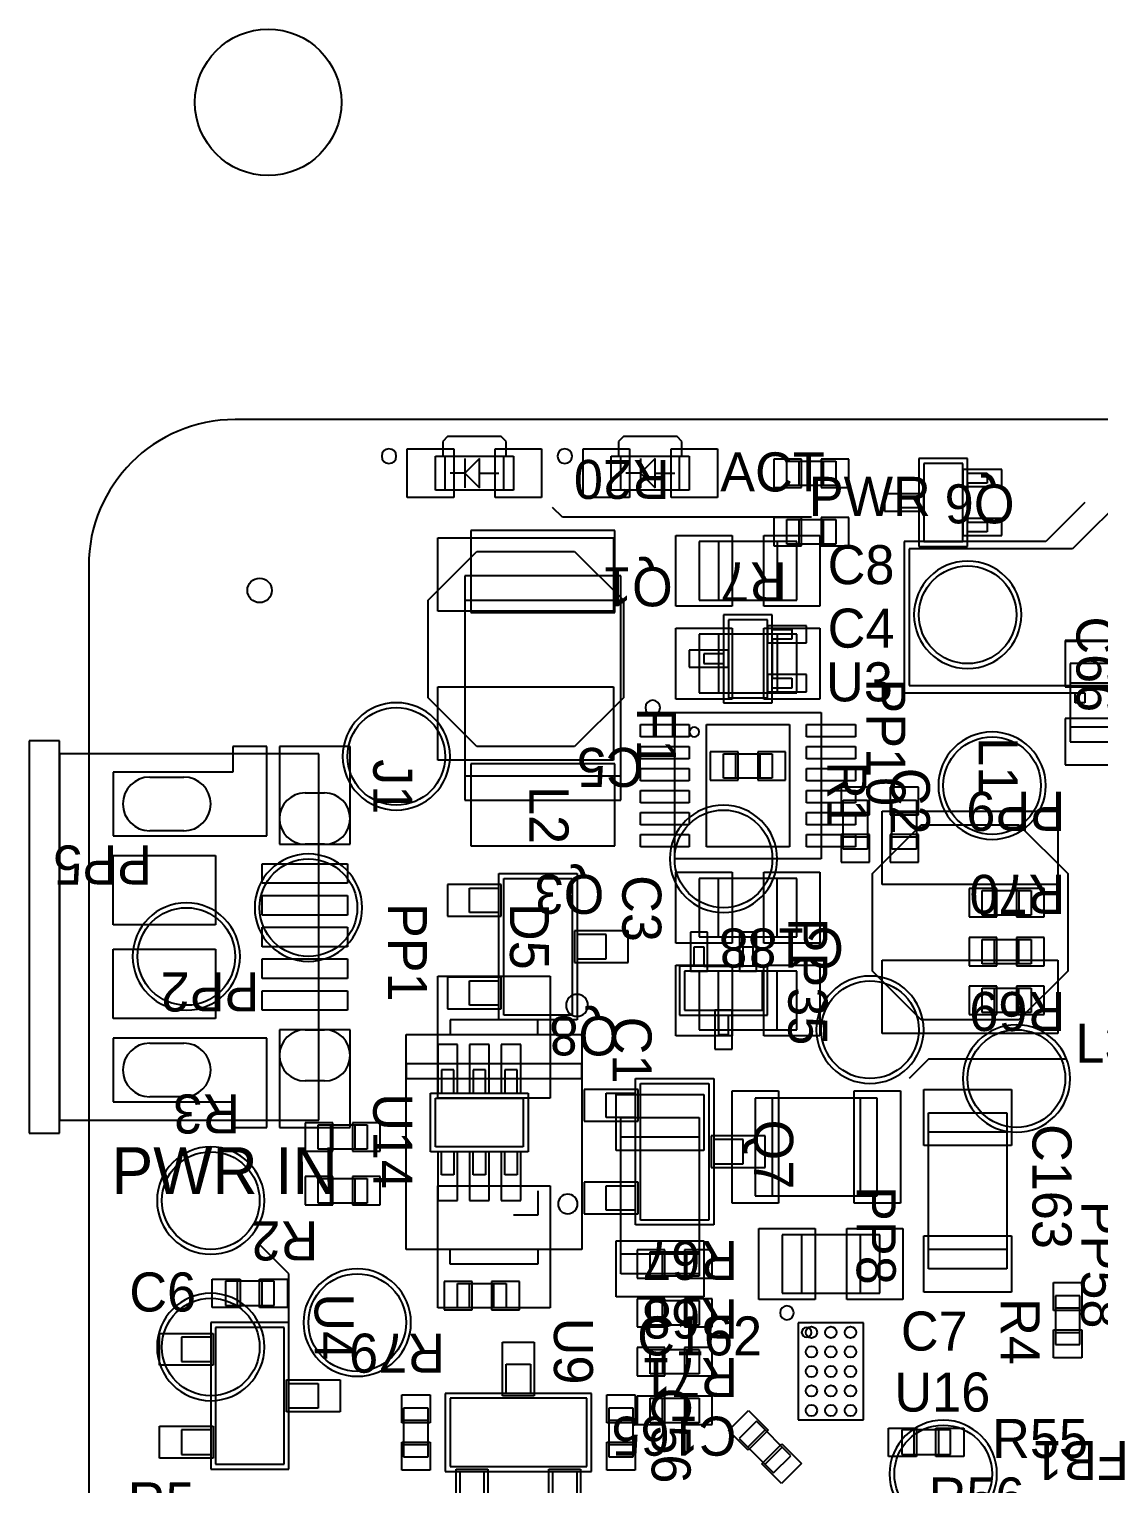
# Model space of a CAD drawing. Extents: x -395 to -66, y -1367 to -1153.
# Drawn here: x -155.4 to -133.49, y -1295.43 to -1265.63 of the extents above; entities that cross this region are included whole.
import ezdxf

# ---------------------------------------------------------------- set-up
doc = ezdxf.new("R2010")
doc.units = 0
for name, color, linetype in [('FAB_3$PI_PROJECTOR$PANEL-P', 216, 'CONTINUOUS'), ('FAB_3$PI_PROJECTOR$RPI$BOA', 254, 'CONTINUOUS'), ('FAB_3$PI_PROJECTOR$RPI$PA0', 111, 'CONTINUOUS'), ('FAB_3$PI_PROJECTOR$RPI$PAR', 12, 'CONTINUOUS'), ('FAB_3$PI_PROJECTOR$RPI$PI0', 1, 'CONTINUOUS'), ('FAB_3$PI_PROJECTOR$RPI$PIN', 5, 'CONTINUOUS'), ('FAB_3$PI_PROJECTOR$RPI$SI0', 85, 'CONTINUOUS'), ('FAB_3$PI_PROJECTOR$RPI$SIL', 85, 'CONTINUOUS')]:
    doc.layers.add(name, color=color, linetype=linetype)

msp = doc.modelspace()

# ---------------------------------------------------------------- linework, layer by layer
at = {"layer": 'FAB_3$PI_PROJECTOR$PANEL-P'}
msp.add_circle((-150.501, -1267.131), 1.5, dxfattribs=at)
at = {"layer": 'FAB_3$PI_PROJECTOR$RPI$BOA'}
for p, q in [((-101.176, -1273.63), (-151.176, -1273.63)), ((-154.176, -1276.63), (-154.176, -1355.63))]:
    msp.add_line(p, q, dxfattribs=at)
msp.add_arc((-151.176, -1276.63), 3, 90, 180, dxfattribs=at)
at = {"layer": 'FAB_3$PI_PROJECTOR$RPI$PA0'}
for p, q in [((-146.826, -1273.98), (-146.926, -1274.08)), ((-146.926, -1274.08), (-146.926, -1274.38)), ((-145.726, -1273.98), (-146.826, -1273.98)), ((-145.626, -1274.08), (-145.726, -1273.98)), ((-145.626, -1274.38), (-145.626, -1274.08)), ((-143.226, -1273.98), (-143.326, -1274.08)), ((-143.326, -1274.08), (-143.326, -1274.38)), ((-142.126, -1273.98), (-143.226, -1273.98)), ((-142.026, -1274.08), (-142.126, -1273.98)), ((-142.026, -1274.38), (-142.026, -1274.08)), ((-147.076, -1274.38), (-145.476, -1274.38)), ((-147.076, -1275.08), (-147.076, -1274.38)), ((-146.876, -1275.08), (-146.876, -1274.38)), ((-145.676, -1275.08), (-145.676, -1274.38)), ((-145.476, -1274.38), (-145.476, -1275.08)), ((-143.476, -1274.38), (-141.876, -1274.38)), ((-143.476, -1275.08), (-143.476, -1274.38)), ((-143.276, -1275.08), (-143.276, -1274.38)), ((-142.076, -1275.08), (-142.076, -1274.38)), ((-141.876, -1274.38), (-141.876, -1275.08)), ((-146.176, -1274.43), (-146.476, -1274.73)), ((-146.476, -1274.43), (-146.476, -1275.03)), ((-146.176, -1275.03), (-146.176, -1274.43)), ((-142.576, -1274.43), (-142.876, -1274.73)), ((-142.876, -1274.43), (-142.876, -1275.03)), ((-142.576, -1275.03), (-142.576, -1274.43)), ((-146.476, -1274.73), (-146.776, -1274.73)), ((-146.476, -1274.73), (-146.176, -1275.03)), ((-146.176, -1274.73), (-145.776, -1274.73)), ((-142.876, -1274.73), (-143.176, -1274.73)), ((-142.876, -1274.73), (-142.576, -1275.03)), ((-142.576, -1274.73), (-142.176, -1274.73)), ((-145.476, -1275.08), (-147.076, -1275.08)), ((-141.876, -1275.08), (-143.476, -1275.08)), ((-132.876, -1275.13), (-134.026, -1276.28)), ((-141.676, -1276.13), (-141.676, -1277.33)), ((-139.676, -1276.13), (-141.676, -1276.13)), ((-141.276, -1276.13), (-141.276, -1277.33)), ((-140.076, -1276.13), (-140.076, -1277.33)), ((-139.676, -1277.33), (-139.676, -1276.13)), ((-147.226, -1277.33), (-146.226, -1276.33)), ((-146.226, -1276.33), (-144.226, -1276.33)), ((-144.226, -1276.33), (-143.226, -1277.33)), ((-134.026, -1276.28), (-137.376, -1276.28)), ((-137.376, -1276.28), (-137.376, -1279.08)), ((-147.226, -1279.33), (-147.226, -1277.33)), ((-143.226, -1277.33), (-143.226, -1279.33)), ((-141.676, -1277.33), (-139.676, -1277.33)), ((-141.676, -1278.03), (-141.676, -1279.23)), ((-139.676, -1278.03), (-141.676, -1278.03)), ((-141.276, -1278.03), (-141.276, -1279.23)), ((-140.076, -1278.03), (-140.076, -1279.23)), ((-139.676, -1279.23), (-139.676, -1278.03)), ((-118.176, -1278.18), (-134.176, -1278.18)), ((-134.176, -1278.18), (-134.176, -1279.08)), ((-137.376, -1279.08), (-114.976, -1279.08)), ((-146.226, -1280.33), (-147.226, -1279.33)), ((-143.226, -1279.33), (-144.226, -1280.33)), ((-141.676, -1279.23), (-139.676, -1279.23)), ((-142.176, -1279.63), (-139.176, -1279.63)), ((-142.176, -1282.63), (-142.176, -1279.63)), ((-139.176, -1279.63), (-139.176, -1282.63)), ((-155.396, -1280.21), (-155.396, -1288.25)), ((-154.776, -1280.21), (-155.396, -1280.21)), ((-154.776, -1288.25), (-154.776, -1280.21)), ((-144.226, -1280.33), (-146.226, -1280.33)), ((-154.776, -1280.48), (-154.776, -1287.98)), ((-149.466, -1280.48), (-154.776, -1280.48)), ((-149.466, -1287.98), (-149.466, -1280.48)), ((-138.126, -1282.93), (-137.126, -1281.93)), ((-137.126, -1281.93), (-135.126, -1281.93)), ((-135.126, -1281.93), (-134.126, -1282.93)), ((-139.176, -1282.63), (-142.176, -1282.63)), ((-138.126, -1284.93), (-138.126, -1282.93)), ((-134.126, -1282.93), (-134.126, -1284.93)), ((-139.676, -1283.03), (-141.676, -1283.03)), ((-141.676, -1283.03), (-141.676, -1284.23)), ((-141.276, -1284.23), (-141.276, -1283.03)), ((-140.076, -1284.23), (-140.076, -1283.03)), ((-139.676, -1284.23), (-139.676, -1283.03)), ((-141.676, -1284.23), (-139.676, -1284.23)), ((-139.676, -1284.93), (-141.676, -1284.93)), ((-141.676, -1284.93), (-141.676, -1286.13)), ((-141.276, -1286.13), (-141.276, -1284.93)), ((-140.076, -1286.13), (-140.076, -1284.93)), ((-139.676, -1286.13), (-139.676, -1284.93)), ((-137.126, -1285.93), (-138.126, -1284.93)), ((-134.126, -1284.93), (-135.126, -1285.93)), ((-144.976, -1285.93), (-146.776, -1285.93)), ((-146.776, -1285.93), (-146.776, -1286.23)), ((-144.976, -1286.23), (-144.976, -1285.93)), ((-135.126, -1285.93), (-137.126, -1285.93)), ((-147.676, -1290.63), (-147.676, -1286.23)), ((-147.676, -1286.23), (-144.076, -1286.23)), ((-144.076, -1286.23), (-144.076, -1290.63)), ((-141.676, -1286.13), (-139.676, -1286.13)), ((-144.076, -1286.83), (-147.676, -1286.83)), ((-147.676, -1286.83), (-147.676, -1287.13)), ((-144.076, -1287.13), (-144.076, -1286.83)), ((-147.676, -1287.13), (-144.076, -1287.13)), ((-138.026, -1287.53), (-140.526, -1287.53)), ((-140.526, -1287.53), (-140.526, -1289.53)), ((-140.176, -1287.53), (-140.176, -1289.53)), ((-138.376, -1287.53), (-138.376, -1289.53)), ((-138.026, -1289.53), (-138.026, -1287.53)), ((-154.776, -1287.98), (-149.466, -1287.98)), ((-143.276, -1291.13), (-143.276, -1287.93)), ((-143.276, -1287.93), (-141.676, -1287.93)), ((-141.676, -1287.93), (-141.676, -1291.13)), ((-136.976, -1291.03), (-136.976, -1287.83)), ((-136.976, -1287.83), (-135.376, -1287.83)), ((-135.376, -1287.83), (-135.376, -1291.03)), ((-155.396, -1288.25), (-154.776, -1288.25)), ((-141.676, -1288.33), (-143.276, -1288.33)), ((-135.376, -1288.23), (-136.976, -1288.23)), ((-140.526, -1289.53), (-138.026, -1289.53)), ((-139.976, -1290.33), (-139.976, -1291.53)), ((-137.976, -1290.33), (-139.976, -1290.33)), ((-139.576, -1290.33), (-139.576, -1291.53)), ((-138.376, -1290.33), (-138.376, -1291.53)), ((-137.976, -1291.53), (-137.976, -1290.33)), ((-144.076, -1290.63), (-147.676, -1290.63)), ((-146.776, -1290.93), (-146.776, -1290.63)), ((-144.976, -1290.63), (-144.976, -1290.93)), ((-141.676, -1290.73), (-143.276, -1290.73)), ((-135.376, -1290.63), (-136.976, -1290.63)), ((-144.976, -1290.93), (-146.776, -1290.93)), ((-135.376, -1291.03), (-136.976, -1291.03)), ((-150.376, -1291.28), (-151.376, -1291.28)), ((-151.376, -1291.28), (-151.376, -1291.78)), ((-151.126, -1291.78), (-151.126, -1291.28)), ((-150.626, -1291.78), (-150.626, -1291.28)), ((-150.376, -1291.78), (-150.376, -1291.28)), ((-141.676, -1291.13), (-143.276, -1291.13)), ((-139.976, -1291.53), (-137.976, -1291.53)), ((-133.876, -1291.58), (-134.376, -1291.58)), ((-134.376, -1291.58), (-134.376, -1292.58)), ((-133.876, -1292.58), (-133.876, -1291.58)), ((-151.376, -1291.78), (-150.376, -1291.78)), ((-134.376, -1291.83), (-133.876, -1291.83)), ((-151.676, -1292.13), (-151.676, -1295.13)), ((-150.076, -1292.13), (-151.676, -1292.13)), ((-151.576, -1292.23), (-151.576, -1295.03)), ((-150.176, -1292.23), (-151.576, -1292.23)), ((-150.176, -1295.03), (-150.176, -1292.23)), ((-150.076, -1295.13), (-150.076, -1292.13)), ((-138.306, -1292.135), (-139.646, -1292.135)), ((-139.646, -1292.135), (-139.646, -1294.125)), ((-138.306, -1294.125), (-138.306, -1292.135)), ((-151.676, -1292.43), (-152.276, -1292.43)), ((-152.276, -1292.43), (-152.276, -1292.93)), ((-134.376, -1292.33), (-133.876, -1292.33)), ((-134.376, -1292.58), (-133.876, -1292.58)), ((-152.276, -1292.93), (-151.676, -1292.93)), ((-145.626, -1293.58), (-145.626, -1292.98)), ((-145.626, -1292.98), (-145.126, -1292.98)), ((-145.126, -1292.98), (-145.126, -1293.58)), ((-150.076, -1293.38), (-149.476, -1293.38)), ((-149.476, -1293.38), (-149.476, -1293.88)), ((-143.876, -1293.58), (-146.876, -1293.58)), ((-146.876, -1293.58), (-146.876, -1295.18)), ((-143.976, -1293.68), (-146.776, -1293.68)), ((-146.776, -1293.68), (-146.776, -1295.08)), ((-143.976, -1295.08), (-143.976, -1293.68)), ((-143.876, -1295.18), (-143.876, -1293.58)), ((-149.476, -1293.88), (-150.076, -1293.88)), ((-147.226, -1293.88), (-147.726, -1293.88)), ((-147.726, -1293.88), (-147.726, -1294.88)), ((-147.226, -1294.88), (-147.226, -1293.88)), ((-143.026, -1293.88), (-143.526, -1293.88)), ((-143.526, -1293.88), (-143.526, -1294.88)), ((-143.026, -1294.88), (-143.026, -1293.88)), ((-151.676, -1294.33), (-152.276, -1294.33)), ((-152.276, -1294.33), (-152.276, -1294.83)), ((-147.726, -1294.13), (-147.226, -1294.13)), ((-143.526, -1294.13), (-143.026, -1294.13)), ((-140.503, -1294.149), (-140.856, -1294.503)), ((-140.326, -1294.326), (-140.68, -1294.68)), ((-139.796, -1294.856), (-140.503, -1294.149)), ((-139.646, -1294.125), (-138.306, -1294.125)), ((-136.526, -1294.33), (-137.526, -1294.33)), ((-137.526, -1294.33), (-137.526, -1294.83)), ((-137.276, -1294.33), (-137.276, -1294.83)), ((-136.776, -1294.33), (-136.776, -1294.83)), ((-136.526, -1294.83), (-136.526, -1294.33)), ((-147.726, -1294.63), (-147.226, -1294.63)), ((-143.526, -1294.63), (-143.026, -1294.63)), ((-140.856, -1294.503), (-140.149, -1295.21)), ((-152.276, -1294.83), (-151.676, -1294.83)), ((-147.726, -1294.88), (-147.226, -1294.88)), ((-143.526, -1294.88), (-143.026, -1294.88)), ((-139.972, -1294.68), (-140.326, -1295.033)), ((-140.149, -1295.21), (-139.796, -1294.856)), ((-137.526, -1294.83), (-136.526, -1294.83)), ((-151.676, -1295.13), (-150.076, -1295.13)), ((-151.576, -1295.03), (-150.176, -1295.03)), ((-146.876, -1295.18), (-143.876, -1295.18)), ((-146.776, -1295.08), (-143.976, -1295.08)), ((-146.576, -1295.18), (-146.576, -1295.78)), ((-146.076, -1295.78), (-146.076, -1295.18)), ((-144.676, -1295.18), (-144.676, -1295.78)), ((-144.176, -1295.78), (-144.176, -1295.18))]:
    msp.add_line(p, q, dxfattribs=at)
for centre, start, end in [((-141.776, -1280.03), 90, 270), ((-141.776, -1280.03), 270, 90), ((-139.476, -1292.33), 90, 270), ((-139.476, -1292.33), 270, 90)]:
    msp.add_arc(centre, 0.1, start, end, dxfattribs=at)
at = {"layer": 'FAB_3$PI_PROJECTOR$RPI$PAR'}
for p, q in [((-139.876, -1274.98), (-139.876, -1274.48)), ((-139.876, -1274.48), (-138.876, -1274.48)), ((-139.626, -1274.98), (-139.626, -1274.48)), ((-139.126, -1274.98), (-139.126, -1274.48)), ((-138.876, -1274.48), (-138.876, -1274.98)), ((-136.176, -1274.43), (-137.176, -1274.43)), ((-137.176, -1274.43), (-137.176, -1276.23)), ((-136.276, -1274.53), (-137.076, -1274.53)), ((-137.076, -1274.53), (-137.076, -1276.13)), ((-136.276, -1276.13), (-136.276, -1274.53)), ((-136.176, -1276.23), (-136.176, -1274.43)), ((-138.876, -1274.98), (-139.876, -1274.98)), ((-136.176, -1274.73), (-135.776, -1274.73)), ((-135.776, -1274.93), (-136.176, -1274.93)), ((-136.176, -1274.93), (-136.176, -1275.73)), ((-135.776, -1274.73), (-135.776, -1274.93)), ((-137.176, -1275.23), (-137.576, -1275.23)), ((-137.576, -1275.23), (-137.576, -1275.43)), ((-137.576, -1275.43), (-137.176, -1275.43)), ((-139.876, -1276.18), (-139.876, -1275.68)), ((-139.876, -1275.68), (-138.876, -1275.68)), ((-139.626, -1276.18), (-139.626, -1275.68)), ((-139.126, -1276.18), (-139.126, -1275.68)), ((-138.876, -1275.68), (-138.876, -1276.18)), ((-136.176, -1275.73), (-135.776, -1275.73)), ((-135.776, -1275.73), (-135.776, -1275.93)), ((-137.076, -1276.13), (-136.276, -1276.13)), ((-135.776, -1275.93), (-136.176, -1275.93)), ((-138.876, -1276.18), (-139.876, -1276.18)), ((-137.176, -1276.23), (-136.176, -1276.23)), ((-146.476, -1276.83), (-146.476, -1281.43)), ((-143.276, -1276.83), (-146.476, -1276.83)), ((-143.276, -1281.43), (-143.276, -1276.83)), ((-146.476, -1277.33), (-143.276, -1277.33)), ((-140.176, -1277.63), (-141.176, -1277.63)), ((-141.176, -1277.63), (-141.176, -1279.43)), ((-140.176, -1279.43), (-140.176, -1277.63)), ((-140.276, -1277.73), (-141.076, -1277.73)), ((-141.076, -1277.73), (-141.076, -1279.33)), ((-140.276, -1279.33), (-140.276, -1277.73)), ((-140.176, -1277.93), (-139.776, -1277.93)), ((-139.776, -1277.93), (-139.776, -1278.13)), ((-139.776, -1278.13), (-140.176, -1278.13)), ((-140.176, -1278.13), (-140.176, -1278.93)), ((-141.176, -1278.43), (-141.576, -1278.43)), ((-141.576, -1278.43), (-141.576, -1278.63)), ((-141.576, -1278.63), (-141.176, -1278.63)), ((-134.076, -1278.63), (-134.076, -1280.23)), ((-133.276, -1278.63), (-134.076, -1278.63)), ((-140.176, -1278.93), (-139.776, -1278.93)), ((-139.776, -1279.13), (-140.176, -1279.13)), ((-139.776, -1278.93), (-139.776, -1279.13)), ((-133.276, -1279.03), (-134.076, -1279.03)), ((-141.176, -1279.43), (-140.176, -1279.43)), ((-141.076, -1279.33), (-140.276, -1279.33)), ((-133.276, -1279.93), (-134.076, -1279.93)), ((-134.076, -1280.23), (-133.276, -1280.23)), ((-141.176, -1280.98), (-141.176, -1280.48)), ((-141.176, -1280.48), (-140.176, -1280.48)), ((-140.926, -1280.98), (-140.926, -1280.48)), ((-140.426, -1280.98), (-140.426, -1280.48)), ((-140.176, -1280.48), (-140.176, -1280.98)), ((-146.476, -1280.93), (-143.276, -1280.93)), ((-140.176, -1280.98), (-141.176, -1280.98)), ((-146.476, -1281.43), (-143.276, -1281.43)), ((-138.726, -1282.43), (-138.726, -1281.43)), ((-138.726, -1281.43), (-138.226, -1281.43)), ((-138.226, -1281.43), (-138.226, -1282.43)), ((-137.726, -1281.43), (-137.226, -1281.43)), ((-137.726, -1282.43), (-137.726, -1281.43)), ((-137.226, -1281.43), (-137.226, -1282.43)), ((-138.726, -1281.68), (-138.226, -1281.68)), ((-137.726, -1281.68), (-137.226, -1281.68)), ((-138.726, -1282.18), (-138.226, -1282.18)), ((-138.226, -1282.43), (-138.726, -1282.43)), ((-137.726, -1282.18), (-137.226, -1282.18)), ((-137.226, -1282.43), (-137.726, -1282.43)), ((-145.776, -1285.93), (-145.776, -1282.93)), ((-145.776, -1282.93), (-144.176, -1282.93)), ((-144.176, -1282.93), (-144.176, -1285.93)), ((-146.376, -1283.73), (-146.376, -1283.23)), ((-146.376, -1283.23), (-145.776, -1283.23)), ((-145.676, -1285.83), (-145.676, -1283.03)), ((-145.676, -1283.03), (-144.276, -1283.03)), ((-144.276, -1283.03), (-144.276, -1285.83)), ((-135.876, -1283.78), (-135.876, -1283.28)), ((-135.876, -1283.28), (-134.876, -1283.28)), ((-135.626, -1283.28), (-135.626, -1283.78)), ((-135.126, -1283.28), (-135.126, -1283.78)), ((-134.876, -1283.28), (-134.876, -1283.78)), ((-145.776, -1283.73), (-146.376, -1283.73)), ((-134.876, -1283.78), (-135.876, -1283.78)), ((-143.576, -1284.18), (-144.176, -1284.18)), ((-143.576, -1284.68), (-143.576, -1284.18)), ((-141.776, -1284.83), (-141.776, -1284.43)), ((-141.776, -1284.43), (-141.576, -1284.43)), ((-141.576, -1284.43), (-141.576, -1284.83)), ((-140.776, -1284.83), (-140.776, -1284.43)), ((-140.776, -1284.43), (-140.576, -1284.43)), ((-140.576, -1284.43), (-140.576, -1284.83)), ((-135.876, -1284.78), (-135.876, -1284.28)), ((-135.876, -1284.28), (-134.876, -1284.28)), ((-135.626, -1284.78), (-135.626, -1284.28)), ((-135.126, -1284.78), (-135.126, -1284.28)), ((-134.876, -1284.28), (-134.876, -1284.78)), ((-144.176, -1284.68), (-143.576, -1284.68)), ((-134.876, -1284.78), (-135.876, -1284.78)), ((-142.076, -1284.83), (-142.076, -1285.83)), ((-140.276, -1284.83), (-142.076, -1284.83)), ((-141.976, -1284.93), (-141.976, -1285.73)), ((-140.376, -1284.93), (-141.976, -1284.93)), ((-141.576, -1284.83), (-140.776, -1284.83)), ((-140.376, -1285.73), (-140.376, -1284.93)), ((-140.276, -1285.83), (-140.276, -1284.83)), ((-146.376, -1285.63), (-146.376, -1285.13)), ((-146.376, -1285.13), (-145.776, -1285.13)), ((-135.876, -1285.78), (-135.876, -1285.28)), ((-135.876, -1285.28), (-134.876, -1285.28)), ((-135.626, -1285.78), (-135.626, -1285.28)), ((-135.126, -1285.78), (-135.126, -1285.28)), ((-134.876, -1285.28), (-134.876, -1285.78)), ((-145.776, -1285.63), (-146.376, -1285.63)), ((-144.176, -1285.93), (-145.776, -1285.93)), ((-144.276, -1285.83), (-145.676, -1285.83)), ((-142.076, -1285.83), (-140.276, -1285.83)), ((-141.976, -1285.73), (-140.376, -1285.73)), ((-141.276, -1285.83), (-141.276, -1286.23)), ((-141.076, -1286.23), (-141.076, -1285.83)), ((-134.876, -1285.78), (-135.876, -1285.78)), ((-141.276, -1286.23), (-141.076, -1286.23)), ((-146.701, -1286.955), (-146.951, -1286.955)), ((-146.951, -1286.955), (-146.951, -1287.43)), ((-146.701, -1287.43), (-146.701, -1286.955)), ((-146.051, -1286.955), (-146.301, -1286.955)), ((-146.301, -1286.955), (-146.301, -1287.43)), ((-146.051, -1287.43), (-146.051, -1286.955)), ((-145.651, -1286.955), (-145.651, -1287.43)), ((-145.401, -1286.955), (-145.651, -1286.955)), ((-145.401, -1287.43), (-145.401, -1286.955)), ((-142.976, -1290.13), (-142.976, -1287.13)), ((-142.976, -1287.13), (-141.376, -1287.13)), ((-141.376, -1287.13), (-141.376, -1290.13)), ((-147.176, -1288.63), (-147.176, -1287.43)), ((-147.176, -1287.43), (-145.176, -1287.43)), ((-145.176, -1287.43), (-145.176, -1288.63)), ((-143.576, -1287.93), (-143.576, -1287.43)), ((-143.576, -1287.43), (-142.976, -1287.43)), ((-142.876, -1290.03), (-142.876, -1287.23)), ((-142.876, -1287.23), (-141.476, -1287.23)), ((-141.476, -1287.23), (-141.476, -1290.03)), ((-147.076, -1288.53), (-147.076, -1287.53)), ((-147.076, -1287.53), (-145.276, -1287.53)), ((-145.276, -1287.53), (-145.276, -1288.53)), ((-149.476, -1288.58), (-149.476, -1288.08)), ((-149.476, -1288.08), (-148.476, -1288.08)), ((-149.226, -1288.08), (-149.226, -1288.58)), ((-148.726, -1288.08), (-148.726, -1288.58)), ((-148.476, -1288.08), (-148.476, -1288.58)), ((-142.976, -1287.93), (-143.576, -1287.93)), ((-140.776, -1288.38), (-141.376, -1288.38)), ((-140.776, -1288.88), (-140.776, -1288.38)), ((-148.476, -1288.58), (-149.476, -1288.58)), ((-145.176, -1288.63), (-147.176, -1288.63)), ((-145.276, -1288.53), (-147.076, -1288.53)), ((-146.951, -1289.105), (-146.951, -1288.63)), ((-146.701, -1288.63), (-146.701, -1289.105)), ((-146.301, -1289.105), (-146.301, -1288.63)), ((-146.051, -1288.63), (-146.051, -1289.105)), ((-145.651, -1289.105), (-145.651, -1288.63)), ((-145.401, -1288.63), (-145.401, -1289.105)), ((-141.376, -1288.88), (-140.776, -1288.88)), ((-149.476, -1289.68), (-149.476, -1289.18)), ((-149.476, -1289.18), (-148.476, -1289.18)), ((-149.226, -1289.18), (-149.226, -1289.68)), ((-148.726, -1289.18), (-148.726, -1289.68)), ((-148.476, -1289.18), (-148.476, -1289.68)), ((-146.701, -1289.105), (-146.951, -1289.105)), ((-146.051, -1289.105), (-146.301, -1289.105)), ((-145.401, -1289.105), (-145.651, -1289.105)), ((-143.576, -1289.83), (-143.576, -1289.33)), ((-143.576, -1289.33), (-142.976, -1289.33)), ((-148.476, -1289.68), (-149.476, -1289.68)), ((-142.976, -1289.83), (-143.576, -1289.83)), ((-141.376, -1290.13), (-142.976, -1290.13)), ((-141.476, -1290.03), (-142.876, -1290.03)), ((-142.676, -1291.18), (-142.676, -1290.68)), ((-142.676, -1290.68), (-141.676, -1290.68)), ((-142.426, -1291.18), (-142.426, -1290.68)), ((-141.926, -1291.18), (-141.926, -1290.68)), ((-141.676, -1290.68), (-141.676, -1291.18)), ((-146.626, -1291.83), (-146.626, -1291.33)), ((-146.626, -1291.33), (-145.626, -1291.33)), ((-146.376, -1291.83), (-146.376, -1291.33)), ((-145.876, -1291.83), (-145.876, -1291.33)), ((-145.626, -1291.33), (-145.626, -1291.83)), ((-141.676, -1291.18), (-142.676, -1291.18)), ((-145.626, -1291.83), (-146.626, -1291.83)), ((-142.676, -1292.18), (-142.676, -1291.68)), ((-142.676, -1291.68), (-141.676, -1291.68)), ((-142.426, -1292.18), (-142.426, -1291.68)), ((-141.926, -1292.18), (-141.926, -1291.68)), ((-141.676, -1291.68), (-141.676, -1292.18)), ((-141.676, -1292.18), (-142.676, -1292.18)), ((-142.676, -1293.18), (-142.676, -1292.68)), ((-142.676, -1292.68), (-141.676, -1292.68)), ((-142.426, -1292.68), (-142.426, -1293.18)), ((-141.926, -1292.68), (-141.926, -1293.18)), ((-141.676, -1292.68), (-141.676, -1293.18)), ((-141.676, -1293.18), (-142.676, -1293.18)), ((-142.676, -1294.18), (-142.676, -1293.68)), ((-142.676, -1293.68), (-141.676, -1293.68)), ((-142.426, -1294.18), (-142.426, -1293.68)), ((-141.926, -1294.18), (-141.926, -1293.68)), ((-141.676, -1293.68), (-141.676, -1294.18)), ((-141.676, -1294.18), (-142.676, -1294.18))]:
    msp.add_line(p, q, dxfattribs=at)
for centre, start, end in [((-136.176, -1277.63), 90, 270), ((-136.176, -1277.63), 270, 90), ((-147.876, -1280.53), 90, 270), ((-147.876, -1280.53), 270, 90), ((-135.676, -1281.13), 90, 270), ((-135.676, -1281.13), 270, 90), ((-141.176, -1282.63), 90, 270), ((-141.176, -1282.63), 270, 90), ((-149.676, -1283.63), 90, 270), ((-149.676, -1283.63), 270, 90), ((-152.176, -1284.63), 90, 270), ((-152.176, -1284.63), 270, 90), ((-138.176, -1286.13), 90, 270), ((-138.176, -1286.13), 270, 90), ((-135.176, -1287.13), 90, 270), ((-135.176, -1287.13), 270, 90), ((-151.676, -1289.63), 90, 270), ((-151.676, -1289.63), 270, 90), ((-148.676, -1292.13), 90, 270), ((-148.676, -1292.13), 270, 90), ((-151.676, -1292.63), 90, 270), ((-151.676, -1292.63), 270, 90), ((-136.676, -1295.23), 90, 270), ((-136.676, -1295.23), 270, 90)]:
    msp.add_arc(centre, 1.1, start, end, dxfattribs=at)
at = {"layer": 'FAB_3$PI_PROJECTOR$RPI$PI0'}
for p, q in [((-147.651, -1275.23), (-147.651, -1274.23)), ((-147.651, -1274.23), (-146.701, -1274.23)), ((-146.701, -1274.23), (-146.701, -1275.23)), ((-145.851, -1275.23), (-145.851, -1274.23)), ((-145.851, -1274.23), (-144.901, -1274.23)), ((-144.901, -1274.23), (-144.901, -1275.23)), ((-144.051, -1275.23), (-144.051, -1274.23)), ((-144.051, -1274.23), (-143.101, -1274.23)), ((-143.101, -1274.23), (-143.101, -1275.23)), ((-142.251, -1275.23), (-142.251, -1274.23)), ((-142.251, -1274.23), (-141.301, -1274.23)), ((-141.301, -1274.23), (-141.301, -1275.23)), ((-146.701, -1275.23), (-147.651, -1275.23)), ((-144.901, -1275.23), (-145.851, -1275.23)), ((-143.101, -1275.23), (-144.051, -1275.23)), ((-141.301, -1275.23), (-142.251, -1275.23)), ((-147.026, -1277.555), (-147.026, -1276.055)), ((-147.026, -1276.055), (-143.426, -1276.055)), ((-143.426, -1276.055), (-143.426, -1277.555)), ((-142.151, -1277.455), (-142.151, -1276.005)), ((-142.151, -1276.005), (-141.001, -1276.005)), ((-141.001, -1276.005), (-141.001, -1277.455)), ((-140.351, -1277.455), (-140.351, -1276.005)), ((-140.351, -1276.005), (-139.201, -1276.005)), ((-139.201, -1276.005), (-139.201, -1277.455)), ((-143.426, -1277.555), (-147.026, -1277.555)), ((-141.001, -1277.455), (-142.151, -1277.455)), ((-139.201, -1277.455), (-140.351, -1277.455)), ((-142.151, -1279.355), (-142.151, -1277.905)), ((-142.151, -1277.905), (-141.001, -1277.905)), ((-141.001, -1277.905), (-141.001, -1279.355)), ((-140.351, -1279.355), (-140.351, -1277.905)), ((-140.351, -1277.905), (-139.201, -1277.905)), ((-139.201, -1277.905), (-139.201, -1279.355)), ((-147.026, -1280.605), (-147.026, -1279.105)), ((-147.026, -1279.105), (-143.426, -1279.105)), ((-143.426, -1279.105), (-143.426, -1280.605)), ((-141.001, -1279.355), (-142.151, -1279.355)), ((-139.201, -1279.355), (-140.351, -1279.355)), ((-142.876, -1280.13), (-142.876, -1279.88)), ((-142.876, -1279.88), (-141.876, -1279.88)), ((-141.876, -1279.88), (-141.876, -1280.13)), ((-141.526, -1282.38), (-141.526, -1279.88)), ((-141.526, -1279.88), (-139.826, -1279.88)), ((-139.826, -1279.88), (-139.826, -1282.38)), ((-139.476, -1280.13), (-139.476, -1279.88)), ((-139.476, -1279.88), (-138.476, -1279.88)), ((-138.476, -1279.88), (-138.476, -1280.13)), ((-150.526, -1280.33), (-151.226, -1280.33)), ((-151.226, -1280.33), (-151.226, -1280.855)), ((-150.526, -1282.155), (-150.526, -1280.33)), ((-150.271, -1280.33), (-150.271, -1282.33)), ((-148.821, -1280.33), (-150.271, -1280.33)), ((-148.821, -1282.33), (-148.821, -1280.33)), ((-141.876, -1280.13), (-142.876, -1280.13)), ((-142.876, -1280.58), (-142.876, -1280.33)), ((-142.876, -1280.33), (-141.876, -1280.33)), ((-141.876, -1280.33), (-141.876, -1280.58)), ((-138.476, -1280.13), (-139.476, -1280.13)), ((-139.476, -1280.58), (-139.476, -1280.33)), ((-139.476, -1280.33), (-138.476, -1280.33)), ((-138.476, -1280.33), (-138.476, -1280.58)), ((-143.426, -1280.605), (-147.026, -1280.605)), ((-141.876, -1280.58), (-142.876, -1280.58)), ((-138.476, -1280.58), (-139.476, -1280.58)), ((-153.676, -1280.855), (-153.676, -1282.155)), ((-151.226, -1280.855), (-153.676, -1280.855)), ((-142.876, -1281.03), (-142.876, -1280.78)), ((-142.876, -1280.78), (-141.876, -1280.78)), ((-141.876, -1280.78), (-141.876, -1281.03)), ((-139.476, -1281.03), (-139.476, -1280.78)), ((-139.476, -1280.78), (-138.476, -1280.78)), ((-138.476, -1280.78), (-138.476, -1281.03)), ((-141.876, -1281.03), (-142.876, -1281.03)), ((-142.876, -1281.48), (-142.876, -1281.23)), ((-142.876, -1281.23), (-141.876, -1281.23)), ((-141.876, -1281.23), (-141.876, -1281.48)), ((-138.476, -1281.03), (-139.476, -1281.03)), ((-139.476, -1281.48), (-139.476, -1281.23)), ((-139.476, -1281.23), (-138.476, -1281.23)), ((-138.476, -1281.23), (-138.476, -1281.48)), ((-141.876, -1281.48), (-142.876, -1281.48)), ((-138.476, -1281.48), (-139.476, -1281.48)), ((-142.876, -1281.93), (-142.876, -1281.68)), ((-142.876, -1281.68), (-141.876, -1281.68)), ((-141.876, -1281.68), (-141.876, -1281.93)), ((-139.476, -1281.93), (-139.476, -1281.68)), ((-139.476, -1281.68), (-138.476, -1281.68)), ((-138.476, -1281.68), (-138.476, -1281.93)), ((-137.926, -1281.655), (-134.326, -1281.655)), ((-137.926, -1283.155), (-137.926, -1281.655)), ((-134.326, -1281.655), (-134.326, -1283.155)), ((-141.876, -1281.93), (-142.876, -1281.93)), ((-142.876, -1282.38), (-142.876, -1282.13)), ((-142.876, -1282.13), (-141.876, -1282.13)), ((-141.876, -1282.13), (-141.876, -1282.38)), ((-138.476, -1281.93), (-139.476, -1281.93)), ((-139.476, -1282.38), (-139.476, -1282.13)), ((-139.476, -1282.13), (-138.476, -1282.13)), ((-138.476, -1282.13), (-138.476, -1282.38)), ((-153.676, -1282.155), (-150.526, -1282.155)), ((-150.271, -1282.33), (-148.821, -1282.33)), ((-141.876, -1282.38), (-142.876, -1282.38)), ((-139.826, -1282.38), (-141.526, -1282.38)), ((-138.476, -1282.38), (-139.476, -1282.38)), ((-153.676, -1282.56), (-151.576, -1282.56)), ((-153.676, -1283.98), (-153.676, -1282.56)), ((-151.576, -1282.56), (-151.576, -1283.98)), ((-150.626, -1282.73), (-148.876, -1282.73)), ((-150.626, -1283.13), (-150.626, -1282.73)), ((-148.876, -1282.73), (-148.876, -1283.13)), ((-142.151, -1284.355), (-142.151, -1282.905)), ((-142.151, -1282.905), (-141.001, -1282.905)), ((-141.001, -1282.905), (-141.001, -1284.355)), ((-140.351, -1284.355), (-140.351, -1282.905)), ((-140.351, -1282.905), (-139.201, -1282.905)), ((-139.201, -1282.905), (-139.201, -1284.355)), ((-148.876, -1283.13), (-150.626, -1283.13)), ((-134.326, -1283.155), (-137.926, -1283.155)), ((-150.626, -1283.38), (-148.876, -1283.38)), ((-150.626, -1283.78), (-150.626, -1283.38)), ((-148.876, -1283.38), (-148.876, -1283.78)), ((-148.876, -1283.78), (-150.626, -1283.78)), ((-151.576, -1283.98), (-153.676, -1283.98)), ((-150.626, -1284.03), (-148.876, -1284.03)), ((-150.626, -1284.43), (-150.626, -1284.03)), ((-148.876, -1284.03), (-148.876, -1284.43)), ((-153.676, -1284.48), (-151.576, -1284.48)), ((-153.676, -1285.9), (-153.676, -1284.48)), ((-151.576, -1284.48), (-151.576, -1285.9)), ((-148.876, -1284.43), (-150.626, -1284.43)), ((-141.001, -1284.355), (-142.151, -1284.355)), ((-139.201, -1284.355), (-140.351, -1284.355)), ((-150.626, -1284.68), (-148.876, -1284.68)), ((-150.626, -1285.08), (-150.626, -1284.68)), ((-148.876, -1284.68), (-148.876, -1285.08)), ((-142.151, -1286.255), (-142.151, -1284.805)), ((-142.151, -1284.805), (-141.001, -1284.805)), ((-141.001, -1284.805), (-141.001, -1286.255)), ((-140.351, -1286.255), (-140.351, -1284.805)), ((-140.351, -1284.805), (-139.201, -1284.805)), ((-139.201, -1284.805), (-139.201, -1286.255)), ((-137.926, -1284.705), (-134.326, -1284.705)), ((-137.926, -1286.205), (-137.926, -1284.705)), ((-134.326, -1284.705), (-134.326, -1286.205)), ((-148.876, -1285.08), (-150.626, -1285.08)), ((-147.026, -1285.03), (-144.726, -1285.03)), ((-147.026, -1287.53), (-147.026, -1285.03)), ((-144.726, -1285.03), (-144.726, -1287.53)), ((-150.626, -1285.33), (-148.876, -1285.33)), ((-150.626, -1285.73), (-150.626, -1285.33)), ((-148.876, -1285.33), (-148.876, -1285.73)), ((-151.576, -1285.9), (-153.676, -1285.9)), ((-148.876, -1285.73), (-150.626, -1285.73)), ((-153.676, -1286.305), (-153.676, -1287.605)), ((-150.526, -1286.305), (-153.676, -1286.305)), ((-150.526, -1288.13), (-150.526, -1286.305)), ((-150.271, -1286.13), (-150.271, -1288.13)), ((-148.821, -1286.13), (-150.271, -1286.13)), ((-148.821, -1288.13), (-148.821, -1286.13)), ((-141.001, -1286.255), (-142.151, -1286.255)), ((-139.201, -1286.255), (-140.351, -1286.255)), ((-134.326, -1286.205), (-137.926, -1286.205)), ((-143.376, -1287.455), (-141.576, -1287.455)), ((-143.376, -1288.605), (-143.376, -1287.455)), ((-141.576, -1287.455), (-141.576, -1288.605)), ((-141.001, -1289.68), (-141.001, -1287.38)), ((-141.001, -1287.38), (-140.051, -1287.38)), ((-140.051, -1287.38), (-140.051, -1289.68)), ((-138.501, -1289.68), (-138.501, -1287.38)), ((-138.501, -1287.38), (-137.551, -1287.38)), ((-137.551, -1287.38), (-137.551, -1289.68)), ((-137.076, -1287.355), (-135.276, -1287.355)), ((-137.076, -1288.505), (-137.076, -1287.355)), ((-135.276, -1287.355), (-135.276, -1288.505)), ((-153.676, -1287.605), (-151.226, -1287.605)), ((-151.226, -1287.605), (-151.226, -1288.13)), ((-144.726, -1287.53), (-147.026, -1287.53)), ((-151.226, -1288.13), (-150.526, -1288.13)), ((-150.271, -1288.13), (-148.821, -1288.13)), ((-141.576, -1288.605), (-143.376, -1288.605)), ((-135.276, -1288.505), (-137.076, -1288.505)), ((-147.026, -1289.33), (-144.726, -1289.33)), ((-147.026, -1291.83), (-147.026, -1289.33)), ((-144.726, -1289.33), (-144.726, -1291.83)), ((-140.051, -1289.68), (-141.001, -1289.68)), ((-137.551, -1289.68), (-138.501, -1289.68)), ((-143.376, -1290.455), (-141.576, -1290.455)), ((-143.376, -1291.605), (-143.376, -1290.455)), ((-141.576, -1290.455), (-141.576, -1291.605)), ((-140.451, -1291.655), (-140.451, -1290.205)), ((-140.451, -1290.205), (-139.301, -1290.205)), ((-139.301, -1290.205), (-139.301, -1291.655)), ((-138.651, -1291.655), (-138.651, -1290.205)), ((-138.651, -1290.205), (-137.501, -1290.205)), ((-137.501, -1290.205), (-137.501, -1291.655)), ((-137.076, -1290.355), (-135.276, -1290.355)), ((-137.076, -1291.505), (-137.076, -1290.355)), ((-135.276, -1290.355), (-135.276, -1291.505)), ((-151.646, -1291.82), (-151.646, -1291.24)), ((-151.646, -1291.24), (-151.076, -1291.24)), ((-151.076, -1291.24), (-151.076, -1291.82)), ((-150.676, -1291.82), (-150.676, -1291.24)), ((-150.676, -1291.24), (-150.106, -1291.24)), ((-150.106, -1291.24), (-150.106, -1291.82)), ((-134.416, -1291.31), (-133.836, -1291.31)), ((-134.416, -1291.88), (-134.416, -1291.31)), ((-133.836, -1291.31), (-133.836, -1291.88)), ((-141.576, -1291.605), (-143.376, -1291.605)), ((-139.301, -1291.655), (-140.451, -1291.655)), ((-137.501, -1291.655), (-138.651, -1291.655)), ((-135.276, -1291.505), (-137.076, -1291.505)), ((-151.076, -1291.82), (-151.646, -1291.82)), ((-150.106, -1291.82), (-150.676, -1291.82)), ((-144.726, -1291.83), (-147.026, -1291.83)), ((-133.836, -1291.88), (-134.416, -1291.88)), ((-152.726, -1293.005), (-152.726, -1292.355)), ((-152.726, -1292.355), (-151.626, -1292.355)), ((-151.626, -1292.355), (-151.626, -1293.005)), ((-145.701, -1293.63), (-145.701, -1292.53)), ((-145.701, -1292.53), (-145.051, -1292.53)), ((-145.051, -1292.53), (-145.051, -1293.63)), ((-134.416, -1292.28), (-133.836, -1292.28)), ((-134.416, -1292.85), (-134.416, -1292.28)), ((-133.836, -1292.28), (-133.836, -1292.85)), ((-133.836, -1292.85), (-134.416, -1292.85)), ((-151.626, -1293.005), (-152.726, -1293.005)), ((-150.126, -1293.955), (-150.126, -1293.305)), ((-150.126, -1293.305), (-149.026, -1293.305)), ((-149.026, -1293.305), (-149.026, -1293.955)), ((-147.766, -1294.18), (-147.766, -1293.61)), ((-147.766, -1293.61), (-147.186, -1293.61)), ((-147.186, -1293.61), (-147.186, -1294.18)), ((-145.051, -1293.63), (-145.701, -1293.63)), ((-143.566, -1294.18), (-143.566, -1293.61)), ((-143.566, -1293.61), (-142.986, -1293.61)), ((-142.986, -1293.61), (-142.986, -1294.18)), ((-149.026, -1293.955), (-150.126, -1293.955)), ((-141.076, -1294.34), (-140.665, -1293.93)), ((-140.665, -1293.93), (-140.262, -1294.333)), ((-152.726, -1294.905), (-152.726, -1294.255)), ((-152.726, -1294.255), (-151.626, -1294.255)), ((-151.626, -1294.255), (-151.626, -1294.905)), ((-147.186, -1294.18), (-147.766, -1294.18)), ((-142.986, -1294.18), (-143.566, -1294.18)), ((-140.672, -1294.743), (-141.076, -1294.34)), ((-140.262, -1294.333), (-140.672, -1294.743)), ((-137.796, -1294.87), (-137.796, -1294.29)), ((-137.796, -1294.29), (-137.226, -1294.29)), ((-137.226, -1294.29), (-137.226, -1294.87)), ((-136.826, -1294.87), (-136.826, -1294.29)), ((-136.826, -1294.29), (-136.256, -1294.29)), ((-136.256, -1294.29), (-136.256, -1294.87)), ((-147.766, -1295.15), (-147.766, -1294.58)), ((-147.766, -1294.58), (-147.186, -1294.58)), ((-147.186, -1294.58), (-147.186, -1295.15)), ((-143.566, -1295.15), (-143.566, -1294.58)), ((-143.566, -1294.58), (-142.986, -1294.58)), ((-142.986, -1294.58), (-142.986, -1295.15)), ((-140.39, -1295.026), (-139.98, -1294.616)), ((-139.98, -1294.616), (-139.577, -1295.019)), ((-151.626, -1294.905), (-152.726, -1294.905)), ((-137.226, -1294.87), (-137.796, -1294.87)), ((-136.256, -1294.87), (-136.826, -1294.87)), ((-147.186, -1295.15), (-147.766, -1295.15)), ((-146.651, -1296.23), (-146.651, -1295.13)), ((-146.651, -1295.13), (-146.001, -1295.13)), ((-146.001, -1295.13), (-146.001, -1296.23)), ((-144.751, -1296.23), (-144.751, -1295.13)), ((-144.751, -1295.13), (-144.101, -1295.13)), ((-144.101, -1295.13), (-144.101, -1296.23)), ((-142.986, -1295.15), (-143.566, -1295.15)), ((-139.987, -1295.429), (-140.39, -1295.026)), ((-139.577, -1295.019), (-139.987, -1295.429))]:
    msp.add_line(p, q, dxfattribs=at)
for centre, radius in [((-150.676, -1277.13), 0.25), ((-139.376, -1292.33), 0.117), ((-138.976, -1292.33), 0.117), ((-138.576, -1292.33), 0.117), ((-139.376, -1292.73), 0.117), ((-138.976, -1292.73), 0.117), ((-138.576, -1292.73), 0.117), ((-139.376, -1293.13), 0.117), ((-138.976, -1293.13), 0.117), ((-138.576, -1293.13), 0.117), ((-139.376, -1293.53), 0.117), ((-138.976, -1293.53), 0.117), ((-138.576, -1293.53), 0.117), ((-139.376, -1293.93), 0.117), ((-138.976, -1293.93), 0.117), ((-138.576, -1293.93), 0.117)]:
    msp.add_circle(centre, radius, dxfattribs=at)
at = {"layer": 'FAB_3$PI_PROJECTOR$RPI$PIN'}
for p, q in [((-139.576, -1274.44), (-140.146, -1274.44)), ((-140.146, -1274.44), (-140.146, -1275.02)), ((-139.576, -1275.02), (-139.576, -1274.44)), ((-138.606, -1274.44), (-139.176, -1274.44)), ((-139.176, -1274.44), (-139.176, -1275.02)), ((-138.606, -1275.02), (-138.606, -1274.44)), ((-135.476, -1274.655), (-136.276, -1274.655)), ((-136.276, -1274.655), (-136.276, -1275.005)), ((-135.476, -1275.005), (-135.476, -1274.655)), ((-140.146, -1275.02), (-139.576, -1275.02)), ((-139.176, -1275.02), (-138.606, -1275.02)), ((-137.076, -1275.155), (-137.876, -1275.155)), ((-137.876, -1275.155), (-137.876, -1275.505)), ((-137.076, -1275.505), (-137.076, -1275.155)), ((-136.276, -1275.005), (-135.476, -1275.005)), ((-137.876, -1275.505), (-137.076, -1275.505)), ((-139.576, -1275.64), (-140.146, -1275.64)), ((-140.146, -1275.64), (-140.146, -1276.22)), ((-139.576, -1276.22), (-139.576, -1275.64)), ((-138.606, -1275.64), (-139.176, -1275.64)), ((-139.176, -1275.64), (-139.176, -1276.22)), ((-138.606, -1276.22), (-138.606, -1275.64)), ((-135.476, -1275.655), (-136.276, -1275.655)), ((-136.276, -1275.655), (-136.276, -1276.005)), ((-135.476, -1276.005), (-135.476, -1275.655)), ((-143.401, -1275.9), (-146.351, -1275.9)), ((-146.351, -1275.9), (-146.351, -1277.58)), ((-143.401, -1277.58), (-143.401, -1275.9)), ((-136.276, -1276.005), (-135.476, -1276.005)), ((-140.146, -1276.22), (-139.576, -1276.22)), ((-139.176, -1276.22), (-138.606, -1276.22)), ((-146.351, -1277.58), (-143.401, -1277.58)), ((-139.476, -1277.855), (-140.276, -1277.855)), ((-140.276, -1277.855), (-140.276, -1278.205)), ((-139.476, -1278.205), (-139.476, -1277.855)), ((-140.276, -1278.205), (-139.476, -1278.205)), ((-133.176, -1278.155), (-134.176, -1278.155)), ((-134.176, -1278.155), (-134.176, -1279.105)), ((-141.076, -1278.355), (-141.876, -1278.355)), ((-141.876, -1278.355), (-141.876, -1278.705)), ((-141.076, -1278.705), (-141.076, -1278.355)), ((-141.876, -1278.705), (-141.076, -1278.705)), ((-139.476, -1278.855), (-140.276, -1278.855)), ((-140.276, -1278.855), (-140.276, -1279.205)), ((-139.476, -1279.205), (-139.476, -1278.855)), ((-134.176, -1279.105), (-133.176, -1279.105)), ((-140.276, -1279.205), (-139.476, -1279.205)), ((-133.176, -1279.755), (-134.176, -1279.755)), ((-134.176, -1279.755), (-134.176, -1280.705)), ((-141.446, -1280.44), (-141.446, -1281.02)), ((-140.876, -1280.44), (-141.446, -1280.44)), ((-140.876, -1281.02), (-140.876, -1280.44)), ((-140.476, -1280.44), (-140.476, -1281.02)), ((-139.906, -1280.44), (-140.476, -1280.44)), ((-139.906, -1281.02), (-139.906, -1280.44)), ((-143.401, -1280.68), (-146.351, -1280.68)), ((-146.351, -1280.68), (-146.351, -1282.36)), ((-143.401, -1282.36), (-143.401, -1280.68)), ((-134.176, -1280.705), (-133.176, -1280.705)), ((-152.926, -1280.955), (-152.226, -1280.955)), ((-141.446, -1281.02), (-140.876, -1281.02)), ((-140.476, -1281.02), (-139.906, -1281.02)), ((-138.186, -1281.16), (-138.766, -1281.16)), ((-138.766, -1281.16), (-138.766, -1281.73)), ((-138.186, -1281.73), (-138.186, -1281.16)), ((-137.186, -1281.16), (-137.766, -1281.16)), ((-137.766, -1281.16), (-137.766, -1281.73)), ((-137.186, -1281.73), (-137.186, -1281.16)), ((-149.746, -1281.28), (-149.346, -1281.28)), ((-138.766, -1281.73), (-138.186, -1281.73)), ((-137.766, -1281.73), (-137.186, -1281.73)), ((-152.226, -1282.055), (-152.926, -1282.055)), ((-138.186, -1282.13), (-138.766, -1282.13)), ((-138.766, -1282.13), (-138.766, -1282.7)), ((-138.186, -1282.7), (-138.186, -1282.13)), ((-137.186, -1282.13), (-137.766, -1282.13)), ((-137.766, -1282.13), (-137.766, -1282.7)), ((-137.186, -1282.7), (-137.186, -1282.13)), ((-149.346, -1282.33), (-149.746, -1282.33)), ((-146.351, -1282.36), (-143.401, -1282.36)), ((-138.766, -1282.7), (-138.186, -1282.7)), ((-137.766, -1282.7), (-137.186, -1282.7)), ((-146.826, -1283.155), (-146.826, -1283.805)), ((-145.726, -1283.155), (-146.826, -1283.155)), ((-145.726, -1283.805), (-145.726, -1283.155)), ((-136.146, -1283.24), (-136.146, -1283.82)), ((-135.576, -1283.24), (-136.146, -1283.24)), ((-135.576, -1283.82), (-135.576, -1283.24)), ((-135.176, -1283.24), (-135.176, -1283.82)), ((-134.606, -1283.24), (-135.176, -1283.24)), ((-134.606, -1283.82), (-134.606, -1283.24)), ((-146.826, -1283.805), (-145.726, -1283.805)), ((-136.146, -1283.82), (-135.576, -1283.82)), ((-135.176, -1283.82), (-134.606, -1283.82)), ((-144.226, -1284.105), (-144.226, -1284.755)), ((-143.126, -1284.105), (-144.226, -1284.105)), ((-143.126, -1284.755), (-143.126, -1284.105)), ((-141.501, -1284.13), (-141.851, -1284.13)), ((-141.851, -1284.13), (-141.851, -1284.93)), ((-141.501, -1284.93), (-141.501, -1284.13)), ((-140.501, -1284.13), (-140.851, -1284.13)), ((-140.851, -1284.13), (-140.851, -1284.93)), ((-140.501, -1284.93), (-140.501, -1284.13)), ((-136.146, -1284.24), (-136.146, -1284.82)), ((-135.576, -1284.24), (-136.146, -1284.24)), ((-135.576, -1284.82), (-135.576, -1284.24)), ((-135.176, -1284.24), (-135.176, -1284.82)), ((-134.606, -1284.24), (-135.176, -1284.24)), ((-134.606, -1284.82), (-134.606, -1284.24)), ((-144.226, -1284.755), (-143.126, -1284.755)), ((-146.826, -1285.055), (-146.826, -1285.705)), ((-145.726, -1285.055), (-146.826, -1285.055)), ((-145.726, -1285.705), (-145.726, -1285.055)), ((-141.851, -1284.93), (-141.501, -1284.93)), ((-140.851, -1284.93), (-140.501, -1284.93)), ((-136.146, -1284.82), (-135.576, -1284.82)), ((-135.176, -1284.82), (-134.606, -1284.82)), ((-135.576, -1285.24), (-136.146, -1285.24)), ((-136.146, -1285.24), (-136.146, -1285.82)), ((-135.576, -1285.82), (-135.576, -1285.24)), ((-134.606, -1285.24), (-135.176, -1285.24)), ((-135.176, -1285.24), (-135.176, -1285.82)), ((-134.606, -1285.82), (-134.606, -1285.24)), ((-146.826, -1285.705), (-145.726, -1285.705)), ((-141.001, -1285.73), (-141.351, -1285.73)), ((-141.351, -1285.73), (-141.351, -1286.53)), ((-141.001, -1286.53), (-141.001, -1285.73)), ((-136.146, -1285.82), (-135.576, -1285.82)), ((-135.176, -1285.82), (-134.606, -1285.82)), ((-149.746, -1286.13), (-149.346, -1286.13)), ((-152.926, -1286.405), (-152.226, -1286.405)), ((-146.626, -1286.43), (-147.026, -1286.43)), ((-147.026, -1286.43), (-147.026, -1287.43)), ((-146.626, -1287.43), (-146.626, -1286.43)), ((-145.976, -1286.43), (-146.376, -1286.43)), ((-146.376, -1286.43), (-146.376, -1287.43)), ((-145.976, -1287.43), (-145.976, -1286.43)), ((-145.326, -1286.43), (-145.726, -1286.43)), ((-145.726, -1286.43), (-145.726, -1287.43)), ((-145.326, -1287.43), (-145.326, -1286.43)), ((-141.351, -1286.53), (-141.001, -1286.53)), ((-149.346, -1287.18), (-149.746, -1287.18)), ((-147.026, -1287.43), (-146.626, -1287.43)), ((-146.376, -1287.43), (-145.976, -1287.43)), ((-145.726, -1287.43), (-145.326, -1287.43)), ((-144.026, -1287.355), (-144.026, -1288.005)), ((-142.926, -1287.355), (-144.026, -1287.355)), ((-142.926, -1288.005), (-142.926, -1287.355)), ((-152.226, -1287.505), (-152.926, -1287.505)), ((-149.746, -1288.04), (-149.746, -1288.62)), ((-149.176, -1288.04), (-149.746, -1288.04)), ((-149.176, -1288.62), (-149.176, -1288.04)), ((-148.776, -1288.04), (-148.776, -1288.62)), ((-148.206, -1288.04), (-148.776, -1288.04)), ((-148.206, -1288.62), (-148.206, -1288.04)), ((-144.026, -1288.005), (-142.926, -1288.005)), ((-141.426, -1288.305), (-141.426, -1288.955)), ((-140.326, -1288.305), (-141.426, -1288.305)), ((-140.326, -1288.955), (-140.326, -1288.305)), ((-149.746, -1288.62), (-149.176, -1288.62)), ((-148.776, -1288.62), (-148.206, -1288.62)), ((-146.626, -1288.63), (-147.026, -1288.63)), ((-147.026, -1288.63), (-147.026, -1289.63)), ((-146.626, -1289.63), (-146.626, -1288.63)), ((-145.976, -1288.63), (-146.376, -1288.63)), ((-146.376, -1288.63), (-146.376, -1289.63)), ((-145.976, -1289.63), (-145.976, -1288.63)), ((-145.326, -1288.63), (-145.726, -1288.63)), ((-145.726, -1288.63), (-145.726, -1289.63)), ((-145.326, -1289.63), (-145.326, -1288.63)), ((-141.426, -1288.955), (-140.326, -1288.955)), ((-149.746, -1289.14), (-149.746, -1289.72)), ((-149.176, -1289.14), (-149.746, -1289.14)), ((-149.176, -1289.72), (-149.176, -1289.14)), ((-148.776, -1289.14), (-148.776, -1289.72)), ((-148.206, -1289.14), (-148.776, -1289.14)), ((-148.206, -1289.72), (-148.206, -1289.14)), ((-144.026, -1289.255), (-144.026, -1289.905)), ((-142.926, -1289.255), (-144.026, -1289.255)), ((-142.926, -1289.905), (-142.926, -1289.255)), ((-149.746, -1289.72), (-149.176, -1289.72)), ((-148.776, -1289.72), (-148.206, -1289.72)), ((-147.026, -1289.63), (-146.626, -1289.63)), ((-146.376, -1289.63), (-145.976, -1289.63)), ((-145.726, -1289.63), (-145.326, -1289.63)), ((-144.026, -1289.905), (-142.926, -1289.905)), ((-142.376, -1290.64), (-142.946, -1290.64)), ((-142.946, -1290.64), (-142.946, -1291.22)), ((-142.376, -1291.22), (-142.376, -1290.64)), ((-141.406, -1290.64), (-141.976, -1290.64)), ((-141.976, -1290.64), (-141.976, -1291.22)), ((-141.406, -1291.22), (-141.406, -1290.64)), ((-146.326, -1291.29), (-146.896, -1291.29)), ((-146.896, -1291.29), (-146.896, -1291.87)), ((-146.326, -1291.87), (-146.326, -1291.29)), ((-145.356, -1291.29), (-145.926, -1291.29)), ((-145.926, -1291.29), (-145.926, -1291.87)), ((-145.356, -1291.87), (-145.356, -1291.29)), ((-142.946, -1291.22), (-142.376, -1291.22)), ((-141.976, -1291.22), (-141.406, -1291.22)), ((-142.376, -1291.64), (-142.946, -1291.64)), ((-142.946, -1291.64), (-142.946, -1292.22)), ((-142.376, -1292.22), (-142.376, -1291.64)), ((-141.406, -1291.64), (-141.976, -1291.64)), ((-141.976, -1291.64), (-141.976, -1292.22)), ((-141.406, -1292.22), (-141.406, -1291.64)), ((-146.896, -1291.87), (-146.326, -1291.87)), ((-145.926, -1291.87), (-145.356, -1291.87)), ((-142.946, -1292.22), (-142.376, -1292.22)), ((-141.976, -1292.22), (-141.406, -1292.22)), ((-142.946, -1292.64), (-142.946, -1293.22)), ((-142.376, -1292.64), (-142.946, -1292.64)), ((-142.376, -1293.22), (-142.376, -1292.64)), ((-141.976, -1292.64), (-141.976, -1293.22)), ((-141.406, -1292.64), (-141.976, -1292.64)), ((-141.406, -1293.22), (-141.406, -1292.64)), ((-142.946, -1293.22), (-142.376, -1293.22)), ((-141.976, -1293.22), (-141.406, -1293.22)), ((-142.946, -1293.64), (-142.946, -1294.22)), ((-142.376, -1293.64), (-142.946, -1293.64)), ((-142.376, -1294.22), (-142.376, -1293.64)), ((-141.976, -1293.64), (-141.976, -1294.22)), ((-141.406, -1293.64), (-141.976, -1293.64)), ((-141.406, -1294.22), (-141.406, -1293.64)), ((-142.946, -1294.22), (-142.376, -1294.22)), ((-141.976, -1294.22), (-141.406, -1294.22))]:
    msp.add_line(p, q, dxfattribs=at)
for centre, radius in [((-136.176, -1277.63), 1), ((-150.676, -1277.13), 0.25), ((-147.876, -1280.53), 1), ((-135.676, -1281.13), 1), ((-141.176, -1282.63), 1), ((-149.676, -1283.63), 1), ((-152.176, -1284.63), 1), ((-138.176, -1286.13), 1), ((-135.176, -1287.13), 1), ((-151.676, -1289.63), 1), ((-148.676, -1292.13), 1), ((-151.676, -1292.63), 1), ((-136.676, -1295.23), 1)]:
    msp.add_circle(centre, radius, dxfattribs=at)
for centre, radius, start, end in [((-152.926, -1281.505), 0.55, 90, 270), ((-152.226, -1281.505), 0.55, 270, 90), ((-149.746, -1281.805), 0.525, 90, 270), ((-149.346, -1281.805), 0.525, 270, 90), ((-149.746, -1286.655), 0.525, 90, 270), ((-149.346, -1286.655), 0.525, 270, 90), ((-152.926, -1286.955), 0.55, 90, 270), ((-152.226, -1286.955), 0.55, 270, 90)]:
    msp.add_arc(centre, radius, start, end, dxfattribs=at)
at = {"layer": 'FAB_3$PI_PROJECTOR$RPI$SI0'}
for p, q in [((-144.476, -1275.63), (-144.676, -1275.43)), ((-133.776, -1275.33), (-134.576, -1276.13)), ((-139.376, -1275.63), (-144.476, -1275.63)), ((-134.576, -1276.13), (-137.476, -1276.13)), ((-137.476, -1276.13), (-137.476, -1279.23)), ((-137.476, -1279.23), (-133.776, -1279.23)), ((-133.976, -1279.43), (-133.976, -1279.23)), ((-133.776, -1279.43), (-133.976, -1279.43)), ((-133.776, -1279.23), (-133.776, -1279.43)), ((-136.976, -1286.73), (-137.376, -1287.13)), ((-134.176, -1286.73), (-136.976, -1286.73))]:
    msp.add_line(p, q, dxfattribs=at)
for centre, radius, start, end in [((-148.026, -1274.38), 0.15, 90, 270), ((-148.026, -1274.38), 0.15, 270, 90), ((-144.426, -1274.38), 0.15, 90, 270), ((-144.426, -1274.38), 0.15, 270, 90), ((-142.626, -1279.53), 0.15, 90, 270), ((-142.626, -1279.53), 0.15, 270, 90), ((-144.176, -1285.63), 0.224, 90, 270), ((-144.176, -1285.63), 0.224, 270, 90), ((-139.876, -1291.93), 0.141, 90, 270), ((-139.876, -1291.93), 0.141, 270, 90)]:
    msp.add_arc(centre, radius, start, end, dxfattribs=at)
at = {"layer": 'FAB_3$PI_PROJECTOR$RPI$SIL'}
for p, q in [((-144.976, -1289.43), (-144.976, -1289.93)), ((-144.976, -1289.93), (-145.476, -1289.93)), ((-150.076, -1291.13), (-150.676, -1290.53)), ((-150.076, -1293.83), (-150.076, -1291.13))]:
    msp.add_line(p, q, dxfattribs=at)
for start, end in [(90, 270), (270, 90)]:
    msp.add_arc((-144.365, -1289.7), 0.2, start, end, dxfattribs=at)

# ---------------------------------------------------------------- texts
at = {"layer": 'FAB_3$PI_PROJECTOR$RPI$SI0', "linetype": 'CONTINUOUS'}
for s, height, p in [('ACT', 0.8, (-141.243, -1275.103, -20)), ('PWR', 0.8, (-139.428, -1275.603, -20)), ('C8', 0.8, (-139.043, -1277.003)), ('C4', 0.8, (-139.043, -1278.303)), ('U3', 0.8, (-139.075, -1279.403)), ('L3', 0.8, (-133.969, -1286.803)), ('PWR IN', 0.96, (-153.71, -1289.498, -20)), ('C6', 0.8, (-153.343, -1291.903)), ('C7', 0.8, (-137.543, -1292.703)), ('C162', 0.8, (-142.943, -1292.803)), ('U16', 0.8, (-137.675, -1293.953)), ('R55', 0.8, (-135.675, -1294.903)), ('R5', 0.8, (-153.375, -1296.203)), ('R56', 0.8, (-136.975, -1296.103))]:
    msp.add_text(s, height=height, dxfattribs=at).set_placement(p)
for s, p in [('L1', (-135.949, -1280.137)), ('J1', (-148.349, -1280.588)), ('L2', (-145.149, -1281.137)), ('C3', (-143.249, -1282.963)), ('D5', (-145.549, -1283.533)), ('C1', (-143.449, -1285.863)), ('C163', (-134.849, -1288.063)), ('U4', (-149.549, -1291.53)), ('R4', (-135.499, -1291.63)), ('U9', (-144.649, -1292.03)), ('C56', (-142.649, -1293.463))]:
    msp.add_text(s, height=0.8, rotation=270, dxfattribs=at).set_placement(p)
at = {"layer": 'FAB_3$PI_PROJECTOR$RPI$SIL', "linetype": 'CONTINUOUS'}
for s, rotation, p in [('R20', 180, (-142.277, -1274.456)), ('Q6', 180, (-135.217, -1274.956)), ('Q1', 180, (-142.217, -1276.656)), ('R7', 180, (-139.877, -1276.556)), ('C66', 270, (-133.949, -1277.663)), ('PP10', 270, (-138.249, -1278.933)), ('F1', 270, (-142.949, -1279.527)), ('C5', 180, (-142.809, -1280.356)), ('R1', 270, (-139.049, -1280.63)), ('C2', 270, (-137.749, -1280.763)), ('PP9', 180, (-134.179, -1281.256)), ('PP5', 180, (-152.879, -1282.356)), ('Q3', 180, (-143.617, -1282.956)), ('R70', 180, (-134.177, -1282.956)), ('PP1', 270, (-148.049, -1283.533)), ('PP35', 270, (-139.849, -1283.833)), ('C188', 180, (-138.709, -1284.056)), ('PP2', 180, (-150.679, -1284.956)), ('R69', 180, (-134.177, -1285.356)), ('Q8', 180, (-143.317, -1285.856)), ('R3', 180, (-151.077, -1287.456)), ('U14', 270, (-148.349, -1287.43)), ('Q7', 270, (-140.549, -1287.971)), ('PP8', 270, (-138.449, -1289.333)), ('PP58', 270, (-133.849, -1289.633)), ('R2', 180, (-149.477, -1290.056)), ('R67', 180, (-140.877, -1290.456)), ('R68', 180, (-140.877, -1291.656)), ('R79', 180, (-146.877, -1292.356)), ('R71', 180, (-140.877, -1292.856)), ('C165', 180, (-140.909, -1294.056)), ('FB1', 180, (-132.873, -1294.556))]:
    msp.add_text(s, height=0.8, rotation=rotation, dxfattribs=at).set_placement(p)

doc.saveas('drawing.dxf')
